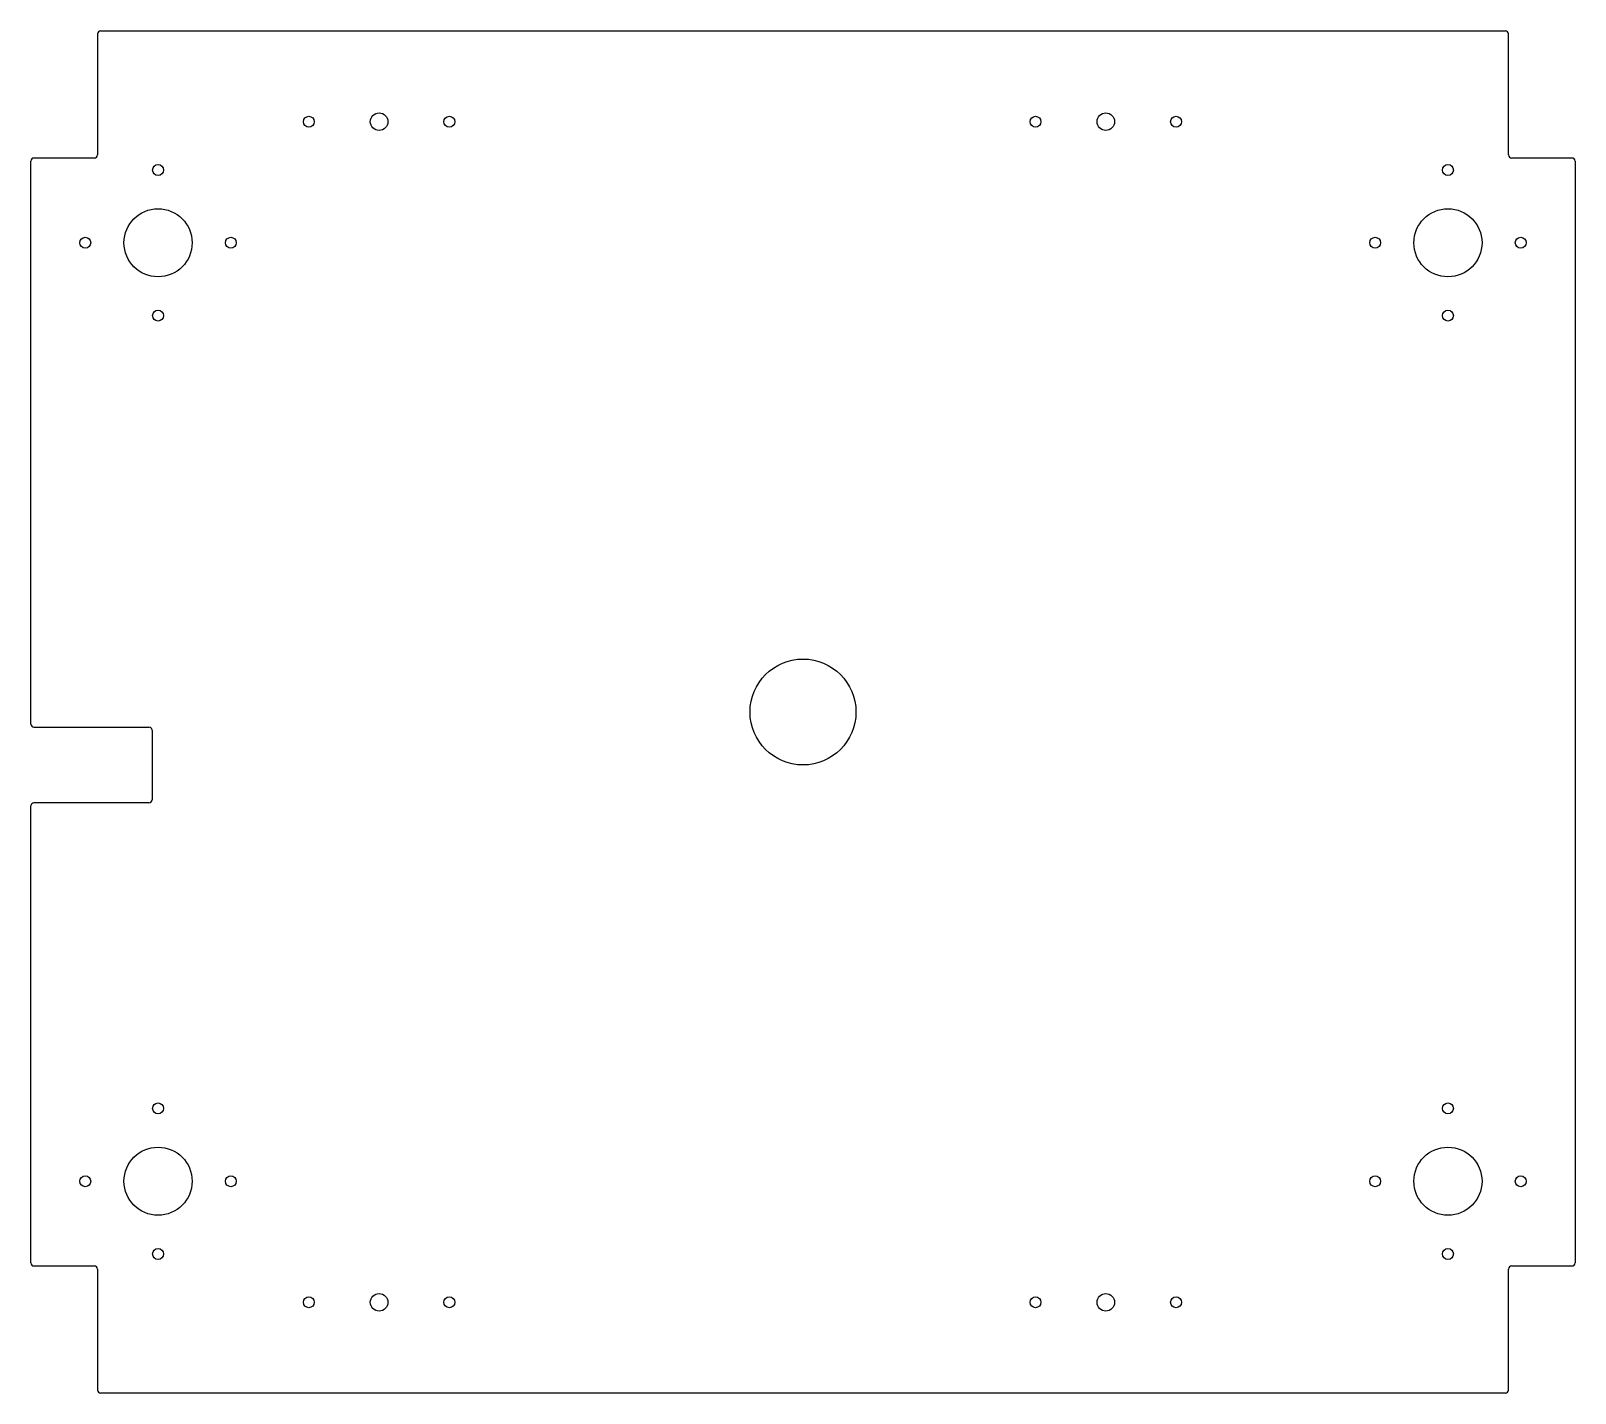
# Model space of a CAD drawing. Header units: millimetres. Extents: x -255 to 255, y -225 to 225.
import ezdxf

# ---------------------------------------------------------------- set-up
doc = ezdxf.new("R2010")
doc.units = ezdxf.units.MM

msp = doc.modelspace()

# ---------------------------------------------------------------- linework, layer by layer
at = {"color": 7, "linetype": 'Continuous', "lineweight": 25}
for p, q in [((-232, 225), (232, 225)), ((-233, 224), (-233, 184)), ((233, 184), (233, 224)), ((-255, -4), (-255, 182)), ((-234, 183), (-254, 183)), ((254, 183), (234, 183)), ((255, 182), (255, -182)), ((-254, -5), (-216, -5)), ((-215, -6), (-215, -29)), ((-216, -30), (-254, -30)), ((-255, -182), (-255, -31)), ((-254, -183), (-234, -183)), ((234, -183), (254, -183)), ((-233, -184), (-233, -224)), ((233, -224), (233, -184)), ((232, -225), (-232, -225))]:
    msp.add_line(p, q, dxfattribs=at)
for centre, radius in [((-163.2, 195), 1.8), ((-140, 195), 2.9), ((-116.8, 195), 1.8), ((76.8, 195), 1.8), ((100, 195), 2.9), ((123.2, 195), 1.8), ((-213, 179.04), 1.8), ((213, 179.04), 1.8), ((-213, 155), 11.25), ((213, 155), 11.25), ((-237.04, 155), 1.8), ((-188.96, 155), 1.8), ((188.96, 155), 1.8), ((237.04, 155), 1.8), ((-213, 130.96), 1.8), ((213, 130.96), 1.8), ((0, 0), 17.5), ((-213, -130.96), 1.8), ((213, -130.96), 1.8), ((-213, -155), 11.25), ((213, -155), 11.25), ((-237.04, -155), 1.8), ((-188.96, -155), 1.8), ((188.96, -155), 1.8), ((237.04, -155), 1.8), ((-213, -179.04), 1.8), ((213, -179.04), 1.8), ((-163.2, -195), 1.8), ((-140, -195), 2.9), ((-116.8, -195), 1.8), ((76.8, -195), 1.8), ((100, -195), 2.9), ((123.2, -195), 1.8)]:
    msp.add_circle(centre, radius, dxfattribs=at)
for centre, start, end in [((-232, 224), 90, 180), ((232, 224), 360, 90), ((-234, 184), 270, 360), ((234, 184), 180, 270), ((-254, 182), 90, 180), ((254, 182), 0, 90), ((-254, -4), 180, 270), ((-216, -6), 0, 90), ((-254, -31), 90, 180), ((-216, -29), 270, 0), ((-254, -182), 180, 270), ((-234, -184), 0, 90), ((234, -184), 90, 180), ((254, -182), 270, 0), ((-232, -224), 180, 270), ((232, -224), 270, 0)]:
    msp.add_arc(centre, 1, start, end, dxfattribs=at)

doc.saveas('drawing.dxf')
